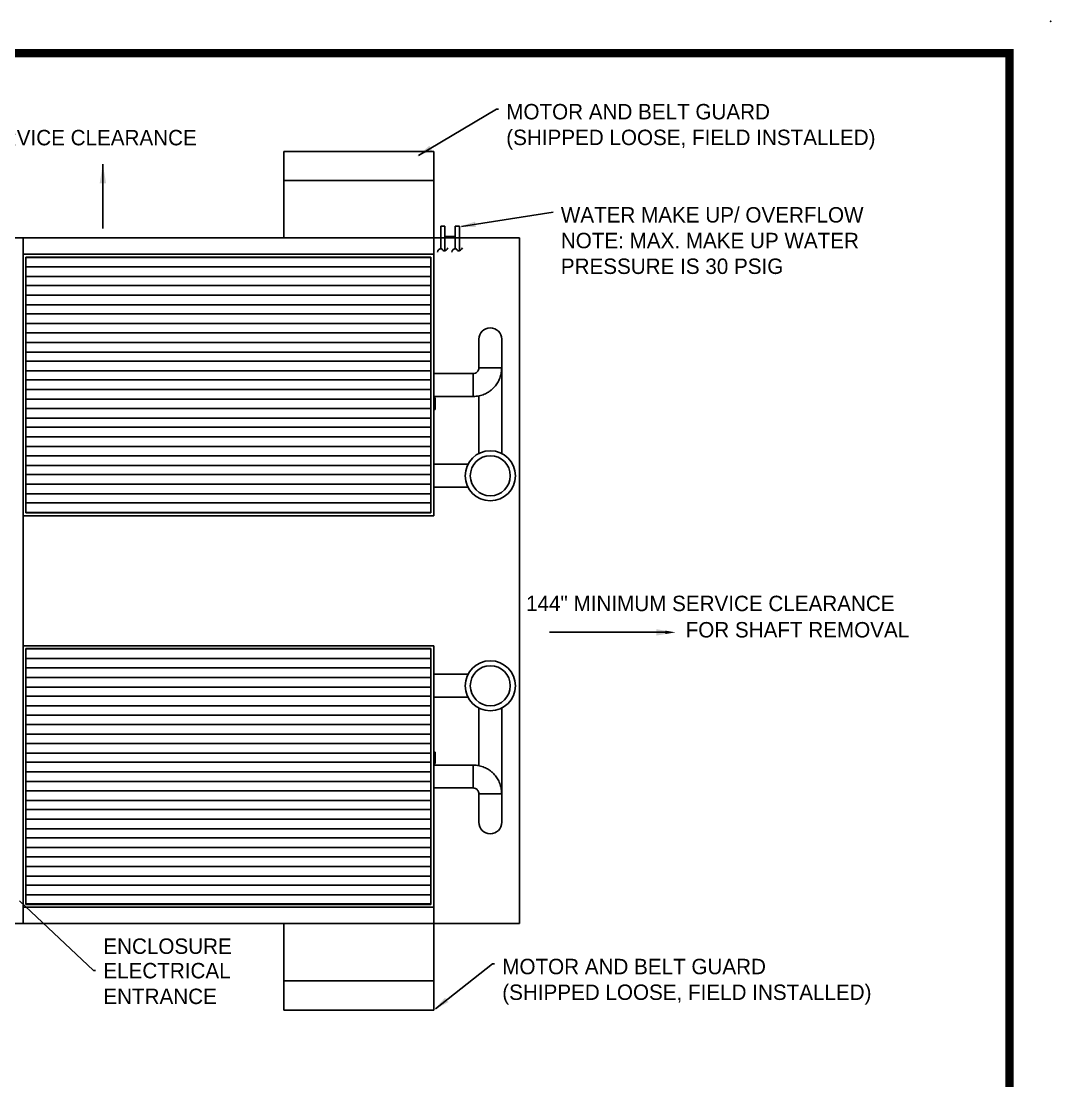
# Model space of a CAD drawing. Header units: inches. Extents: x -229 to 371, y -110 to 269.
# Drawn here: x 191.2 to 371.4, y 83.6 to 269 of the extents above; entities that cross this region are included whole.
import ezdxf

# ---------------------------------------------------------------- set-up
doc = ezdxf.new("R2010")
doc.units = ezdxf.units.IN
doc.header["$MEASUREMENT"] = 0
doc.layers.get('0').update_dxf_attribs({"color": 10})

msp = doc.modelspace()

# ---------------------------------------------------------------- linework, layer by layer
at = {"color": 1, "ltscale": 5}
for p, q in [((260.7, 245.48), (274.36, 253.59)), ((274.36, 253.59), (274.72, 253.59)), ((205.48, 243.98), (205.48, 232.7)), ((268.22, 233.04), (284.27, 235.54)), ((265.34, 233.09), (264.61, 233.09)), ((264.61, 233.09), (264.61, 229.16)), ((265.34, 228.8), (265.34, 233.09)), ((267.87, 233.09), (267.14, 233.09)), ((267.14, 233.09), (267.14, 229.16)), ((267.87, 228.8), (267.87, 233.09)), ((186.52, 231.05), (278.39, 231.05)), ((191.52, 231.05), (191.52, 111.05)), ((265.34, 231.31), (267.14, 231.31)), ((278.39, 231.05), (278.39, 111.05)), ((278.39, 231.05), (278.39, 111.05)), ((303.89, 162.03), (283.61, 162.03)), ((190.87, 115.05), (203.86, 102.83)), ((278.39, 111.05), (186.52, 111.05)), ((263.67, 96.15), (273.66, 104)), ((273.66, 104), (274.02, 104)), ((203.86, 102.83), (204.22, 102.83))]:
    msp.add_line(p, q, dxfattribs=at)
at = {"color": 1, "linetype": 'Continuous'}
for p, q in [((237.14, 246.18), (237.14, 241.09)), ((237.14, 246.18), (263.39, 246.18)), ((263.39, 246.18), (263.39, 241.09)), ((237.14, 241.09), (237.14, 231.05)), ((237.14, 241.09), (263.39, 241.09)), ((263.39, 241.09), (263.39, 231.05)), ((191.52, 231.05), (263.39, 231.05)), ((191.52, 228.18), (191.52, 231.05)), ((263.39, 228.18), (263.39, 231.05)), ((191.52, 225.93), (191.52, 228.18)), ((191.52, 228.18), (263.39, 228.18)), ((263.39, 225.93), (263.39, 228.18)), ((262.89, 227.68), (192.02, 227.68)), ((192.02, 227.68), (192.02, 182.93)), ((262.89, 227.61), (192.05, 227.61)), ((262.89, 182.93), (262.89, 227.68)), ((191.52, 184.68), (191.52, 225.93)), ((191.53, 225.93), (191.52, 225.93)), ((191.53, 184.68), (191.53, 225.93)), ((262.89, 226.01), (192.05, 226.01)), ((263.38, 225.93), (263.39, 225.93)), ((263.38, 184.68), (263.38, 225.93)), ((263.39, 184.68), (263.39, 225.93)), ((262.89, 224.32), (192.05, 224.32)), ((262.89, 222.72), (192.05, 222.72)), ((262.89, 221.03), (192.05, 221.03)), ((262.89, 219.34), (192.05, 219.34)), ((262.89, 217.74), (192.05, 217.74)), ((262.89, 216.05), (192.05, 216.05)), ((262.89, 214.45), (192.05, 214.45)), ((271.27, 213.32), (271.27, 210.32)), ((275.27, 210.32), (275.27, 213.32)), ((262.89, 212.76), (192.05, 212.76)), ((262.89, 211.07), (192.05, 211.07)), ((271.27, 210.32), (271.27, 208.32)), ((275.27, 208.32), (275.27, 210.32)), ((262.89, 209.47), (192.05, 209.47)), ((262.89, 207.79), (192.05, 207.79)), ((271.27, 208.32), (275.27, 208.32)), ((275.27, 193.33), (275.27, 208.32)), ((262.89, 206.19), (192.05, 206.19)), ((270.28, 207.3), (263.39, 207.3)), ((270.28, 207.3), (270.28, 203.3)), ((262.89, 204.5), (192.05, 204.5)), ((262.89, 202.81), (192.05, 202.81)), ((263.39, 203.3), (270.28, 203.3)), ((263.64, 203.05), (263.39, 203.05)), ((263.64, 201.05), (263.64, 203.05)), ((271.27, 203.4), (271.27, 193.31)), ((262.89, 201.21), (192.05, 201.21)), ((263.39, 201.05), (263.64, 201.05)), ((262.89, 199.52), (192.05, 199.52)), ((262.89, 197.92), (192.05, 197.92)), ((262.89, 196.23), (192.05, 196.23)), ((262.89, 194.54), (192.05, 194.54)), ((262.89, 192.94), (192.05, 192.94)), ((262.89, 191.25), (192.05, 191.25)), ((269.39, 191.43), (263.39, 191.43)), ((262.89, 189.65), (192.05, 189.65)), ((262.89, 187.96), (192.05, 187.96)), ((263.39, 187.43), (269.39, 187.43)), ((262.89, 186.27), (192.05, 186.27)), ((191.52, 182.43), (191.52, 184.68)), ((191.53, 184.68), (191.52, 184.68)), ((262.89, 184.67), (192.05, 184.67)), ((263.38, 184.68), (263.39, 184.68)), ((263.39, 182.43), (263.39, 184.68)), ((191.52, 182.43), (263.39, 182.43)), ((192.02, 182.93), (262.89, 182.93)), ((262.89, 182.99), (192.05, 182.99)), ((191.52, 159.68), (263.39, 159.68)), ((191.52, 159.68), (191.52, 157.43)), ((263.39, 159.68), (263.39, 157.43)), ((192.02, 159.18), (262.89, 159.18)), ((192.02, 114.43), (192.02, 159.18)), ((262.89, 159.12), (192.05, 159.12)), ((262.89, 159.18), (262.89, 114.43)), ((191.52, 157.43), (191.52, 116.18)), ((191.53, 157.43), (191.52, 157.43)), ((191.53, 157.43), (191.53, 116.18)), ((262.89, 157.43), (192.05, 157.43)), ((262.89, 155.83), (192.05, 155.83)), ((263.38, 157.43), (263.39, 157.43)), ((263.38, 157.43), (263.38, 116.18)), ((263.39, 157.43), (263.39, 116.18)), ((262.89, 154.14), (192.05, 154.14)), ((263.39, 154.68), (269.39, 154.68)), ((262.89, 152.45), (192.05, 152.45)), ((262.89, 150.85), (192.05, 150.85)), ((269.39, 150.68), (263.39, 150.68)), ((262.89, 149.16), (192.05, 149.16)), ((271.27, 138.7), (271.27, 148.79)), ((275.27, 148.78), (275.27, 133.79)), ((262.89, 147.56), (192.05, 147.56)), ((262.89, 145.88), (192.05, 145.88)), ((262.89, 144.19), (192.05, 144.19)), ((262.89, 142.59), (192.05, 142.59)), ((263.39, 141.05), (263.64, 141.05)), ((263.64, 141.05), (263.64, 139.05)), ((262.89, 140.9), (192.05, 140.9)), ((262.89, 139.3), (192.05, 139.3)), ((262.89, 137.61), (192.05, 137.61)), ((263.64, 139.05), (263.39, 139.05)), ((263.39, 138.8), (270.28, 138.8)), ((270.28, 134.8), (270.28, 138.8)), ((262.89, 135.92), (192.05, 135.92)), ((262.89, 134.32), (192.05, 134.32)), ((270.28, 134.8), (263.39, 134.8)), ((271.27, 133.79), (275.27, 133.79)), ((271.27, 131.79), (271.27, 133.79)), ((275.27, 133.79), (275.27, 131.79)), ((262.89, 132.63), (192.05, 132.63)), ((271.27, 128.79), (271.27, 131.79)), ((275.27, 131.79), (275.27, 128.79)), ((262.89, 131.03), (192.05, 131.03)), ((262.89, 129.34), (192.05, 129.34)), ((262.89, 127.65), (192.05, 127.65)), ((262.89, 126.05), (192.05, 126.05)), ((262.89, 124.36), (192.05, 124.36)), ((262.89, 122.76), (192.05, 122.76)), ((262.89, 121.08), (192.05, 121.08)), ((262.89, 119.39), (192.05, 119.39)), ((262.89, 117.79), (192.05, 117.79)), ((191.52, 116.18), (191.52, 113.93)), ((191.53, 116.18), (191.52, 116.18)), ((262.89, 116.1), (192.05, 116.1)), ((263.38, 116.18), (263.39, 116.18)), ((263.39, 116.18), (263.39, 113.93)), ((191.52, 113.93), (191.52, 111.05)), ((191.52, 113.93), (263.39, 113.93)), ((262.89, 114.43), (192.02, 114.43)), ((262.89, 114.5), (192.05, 114.5)), ((263.39, 113.93), (263.39, 111.05)), ((191.52, 111.05), (263.39, 111.05)), ((237.14, 101.02), (237.14, 111.05)), ((263.39, 101.02), (263.39, 111.05)), ((237.14, 95.93), (237.14, 101.02)), ((237.14, 101.02), (263.39, 101.02)), ((263.39, 95.93), (263.39, 101.02)), ((237.14, 95.93), (263.39, 95.93))]:
    msp.add_line(p, q, dxfattribs=at)
at = {"const_width": 1.46}
msp.add_lwpolyline([(-219.07, -101.14), (364.13, -101.14), (364.13, 263.36), (-219.07, 263.36), (-219.07, -101.14)], dxfattribs=at)
at = {"color": 1, "linetype": 'Continuous'}
for centre, radius in [((273.28, 189.43), 4.38), ((273.28, 189.43), 3.5), ((273.28, 152.68), 4.38), ((273.28, 152.68), 3.5)]:
    msp.add_circle(centre, radius, dxfattribs=at)
for centre, start, end in [((273.27, 213.32), 0, 180), ((273.27, 128.79), 180, 0)]:
    msp.add_arc(centre, 2, start, end, dxfattribs=at)
at = {"color": 1, "ltscale": 5}
for points in [[(264.04, 228.54), (264.02, 228.85), (264.71, 229.48), (265.16, 228.47), (265.73, 229.05), (265.87, 229.31)], [(266.56, 228.54), (266.54, 228.85), (267.24, 229.48), (267.69, 228.47), (268.25, 229.05), (268.4, 229.31)]]:
    msp.add_open_spline(points, degree=3, knots=[0, 0, 0, 0, 0.911874, 1.4554, 2.359498, 2.359498, 2.359498, 2.359498], dxfattribs=at)
at = {"color": 1, "linetype": 'Continuous'}
for points, knots in [([(270.28, 203.3), (270.66, 203.31), (270.98, 203.34), (271.31, 203.41), (271.61, 203.48), (271.93, 203.58), (272.23, 203.7), (272.48, 203.81), (272.72, 203.93), (272.94, 204.08), (273.11, 204.18), (273.27, 204.3), (273.42, 204.42), (273.58, 204.55), (273.74, 204.7), (273.89, 204.86), (274.09, 205.06), (274.26, 205.29), (274.42, 205.52), (274.58, 205.76), (274.72, 206.01), (274.84, 206.28), (274.97, 206.58), (275.07, 206.9), (275.15, 207.21), (275.23, 207.57), (275.27, 207.91), (275.27, 208.32)], [0, 0, 0, 0, 0.132188, 0.132188, 0.132188, 0.254255, 0.254255, 0.254255, 0.357947, 0.357947, 0.357947, 0.431611, 0.431611, 0.431611, 0.514316, 0.514316, 0.514316, 0.622621, 0.622621, 0.622621, 0.732925, 0.732925, 0.732925, 0.857441, 0.857441, 0.857441, 1, 1, 1, 1]), ([(271.27, 208.32), (271.27, 208.19), (271.25, 208.08), (271.21, 207.98), (271.18, 207.89), (271.14, 207.8), (271.08, 207.72), (271.03, 207.65), (270.98, 207.6), (270.92, 207.54), (270.84, 207.48), (270.75, 207.42), (270.66, 207.38), (270.54, 207.33), (270.42, 207.31), (270.28, 207.3)], [0, 0, 0, 0, 0.222409, 0.222409, 0.222409, 0.403964, 0.403964, 0.403964, 0.559035, 0.559035, 0.559035, 0.751498, 0.751498, 0.751498, 1, 1, 1, 1]), ([(270.28, 138.8), (270.66, 138.8), (270.98, 138.76), (271.31, 138.69), (271.61, 138.63), (271.93, 138.53), (272.23, 138.4), (272.48, 138.3), (272.72, 138.17), (272.94, 138.02), (273.11, 137.92), (273.27, 137.81), (273.42, 137.69), (273.58, 137.55), (273.74, 137.4), (273.89, 137.25), (274.09, 137.04), (274.26, 136.82), (274.42, 136.58), (274.58, 136.34), (274.72, 136.09), (274.84, 135.83), (274.97, 135.53), (275.07, 135.2), (275.15, 134.89), (275.23, 134.54), (275.27, 134.2), (275.27, 133.79)], [0, 0, 0, 0, 0.132188, 0.132188, 0.132188, 0.254255, 0.254255, 0.254255, 0.357947, 0.357947, 0.357947, 0.431611, 0.431611, 0.431611, 0.514316, 0.514316, 0.514316, 0.622621, 0.622621, 0.622621, 0.732925, 0.732925, 0.732925, 0.857441, 0.857441, 0.857441, 1, 1, 1, 1]), ([(271.27, 133.79), (271.27, 133.91), (271.25, 134.02), (271.21, 134.13), (271.18, 134.22), (271.14, 134.31), (271.08, 134.38), (271.03, 134.45), (270.98, 134.51), (270.92, 134.56), (270.84, 134.63), (270.75, 134.68), (270.66, 134.72), (270.54, 134.77), (270.42, 134.8), (270.28, 134.8)], [0, 0, 0, 0, 0.222409, 0.222409, 0.222409, 0.403964, 0.403964, 0.403964, 0.559035, 0.559035, 0.559035, 0.751498, 0.751498, 0.751498, 1, 1, 1, 1])]:
    msp.add_open_spline(points, degree=3, knots=knots, dxfattribs=at)
msp.add_point((371.35, 268.97))
at = {"color": 1, "ltscale": 5}
for points in [[(263.11, 246.35), (260.39, 245.3), (262.62, 247.18)], [(206.05, 240.59), (205.48, 243.98), (204.92, 240.59)], [(270.76, 232.96), (267.84, 233), (270.62, 233.91)], [(302.3, 161.46), (305.69, 162.03), (302.3, 162.59)], [(303.89, 162.33), (305.69, 162.03), (303.89, 161.73)], [(265.95, 97.33), (263.39, 95.93), (265.36, 98.09)]]:
    msp.add_solid(points, dxfattribs=at)

# ---------------------------------------------------------------- texts
at = {"color": 1}
for s, p in [('MOTOR AND BELT GUARD', (276.07, 251.79)), ('(SHIPPED LOOSE, FIELD INSTALLED)', (276.07, 247.29)), ('WATER MAKE UP/ OVERFLOW', (285.62, 233.74)), ('NOTE: MAX. MAKE UP WATER', (285.62, 229.24)), ('PRESSURE IS 30 PSIG', (285.62, 224.74)), ('ENCLOSURE', (205.57, 105.76)), ('ELECTRICAL', (205.57, 101.48)), ('MOTOR AND BELT GUARD', (275.37, 102.2)), ('(SHIPPED LOOSE, FIELD INSTALLED)', (275.37, 97.7)), ('ENTRANCE', (205.57, 96.98))]:
    msp.add_text(s, height=2.7, dxfattribs=at).set_placement(p)
at = {"color": 1, "ltscale": 5}
for s, p in [('96" SERVICE CLEARANCE', (176.69, 247.25)), ('144" MINIMUM SERVICE CLEARANCE', (279.53, 165.74)), ('FOR SHAFT REMOVAL', (307.46, 161.13))]:
    msp.add_text(s, height=2.7, dxfattribs=at).set_placement(p)

doc.saveas('drawing.dxf')
